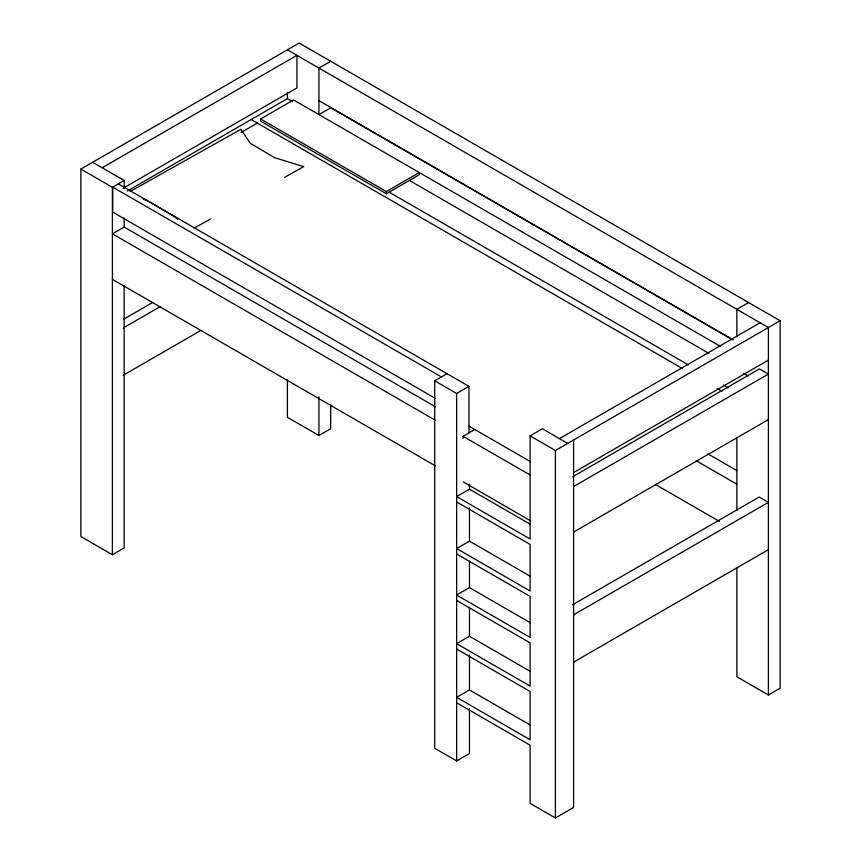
<?xml version="1.0" encoding="UTF-8"?>
<svg xmlns="http://www.w3.org/2000/svg" width="861" height="861" viewBox="0 0 861 861"><rect width="100%" height="100%" fill="white"/><g stroke="black" fill="none" stroke-linecap="round" stroke-linejoin="round"><path stroke-width="1.29" d="M124.145 286.024L124.145 547.962L112.393 554.742L80.859 536.543L80.859 169.079L299.154 43.05L780.141 320.744L780.141 688.197L768.389 694.988L736.855 676.789L736.855 567.464M102.147 167.798L296.937 55.341L296.937 87.919L123.015 188.333M80.859 169.079L112.393 187.289L124.145 180.498L124.145 188.484M330.689 61.249L318.936 68.041L318.936 114.588L330.689 107.808L732.313 339.686M127.331 191.034L287.402 98.617L292.546 101.587M260.625 118.969L386.331 191.54L419.275 172.523L419.275 174.751L386.331 193.768L260.625 121.197L260.625 118.969L293.569 99.951L720.571 346.477M241.123 132.454L257.331 123.101M435.472 406.801L124.145 227.056L112.393 233.837L435.343 420.286M123.919 319.065L152.903 302.329M123.177 328.009L160.275 306.591M123.177 375.299L200.861 330.452M287.402 379.959L287.402 417.294L318.936 435.494L330.689 428.713L330.689 404.713M469.46 708.571L469.46 753.515L456.642 760.92L434.708 748.263L434.708 380.81L447.02 373.696M434.708 380.81L456.642 393.466L468.944 386.363L468.944 432.911M463.067 438.529L463.067 436.301L474.82 429.521M748.607 302.545L736.855 309.325L736.855 336.694M530.301 524.295L469.46 489.166L456.642 496.571L530.096 538.986L530.096 435.881L542.408 428.767L567.722 443.383M559.446 438.604L760.112 322.746M530.096 435.881L555.41 450.497L780.141 320.744M573.598 472.571L768.389 360.113M572.748 476.682L759.424 368.906L768.389 374.083L573.598 486.54M530.301 576.289L469.46 541.16L456.642 548.575L530.096 590.98L530.096 544.389L456.642 501.985M530.301 622.751L469.46 587.622L456.642 595.026L530.096 637.441L530.096 596.393L456.642 553.978M573.598 532.076L768.389 419.619M530.301 671.376L469.46 636.257L456.642 643.662L530.096 686.077L530.096 642.855L456.642 600.44M572.49 604.82L759.165 497.045L768.389 502.372L573.598 614.829M530.301 725.07L469.46 689.941L456.642 697.345L530.096 739.76L530.096 691.48L456.642 649.065M573.598 662.131L768.389 549.662M456.642 702.759L530.096 745.174L530.096 803.335L555.41 817.95L573.598 807.446L573.598 439.993M130.151 191.476L240.865 129.311L250.303 143.26L274.53 157.649L303.729 166.636L284.41 177.484M194.22 228.122L210.633 218.909M143.292 198.966L150.449 202.389L174.686 216.778L177.689 219.275M287.402 49.841L768.389 327.535L768.389 694.988M318.936 100.619L733.368 339.891M409.739 180.638L708.915 353.365M743.624 373.405L748.134 376.009M389.129 192.154L688.509 364.999M723.455 385.168L728.115 387.859M251.164 119.539L682.418 368.519M717.353 388.698L722.013 391.378M707.871 453.855L736.973 470.666M696.108 460.646L736.855 484.173M655.372 484.42L719.398 521.379M92.611 162.298L124.145 180.498M118.269 183.899L468.944 386.363M441.445 376.924L112.694 187.117L112.694 212.118L435.644 398.578M469.051 426.184L530.473 461.647M463.067 436.301L530.796 475.401M112.393 279.373L435.429 465.887M463.326 481.988L530.72 520.894M736.855 437.453L736.855 510.444M555.41 450.497L555.41 817.95M469.46 484.269L469.46 489.166M469.46 507.882L469.46 541.16M469.46 561.135L469.46 587.622M469.46 607.446L469.46 636.257M469.46 655.07L469.46 689.941M456.642 393.466L456.642 760.92M386.331 191.54L386.331 193.768M318.936 396.835L318.936 435.494M287.402 92.385L287.402 98.617M124.145 217.747L124.145 227.056M112.393 187.289L112.393 554.742"/></g></svg>
